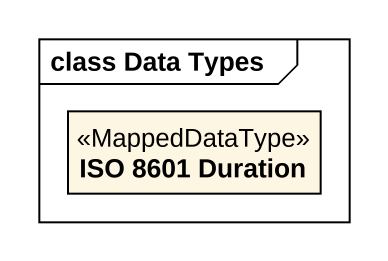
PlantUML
@startuml
mainframe class Data Types
hide circle
hide empty members
class "ISO 8601 Duration" as ISO_8601_Duration <<MappedDataType>>
@enduml
